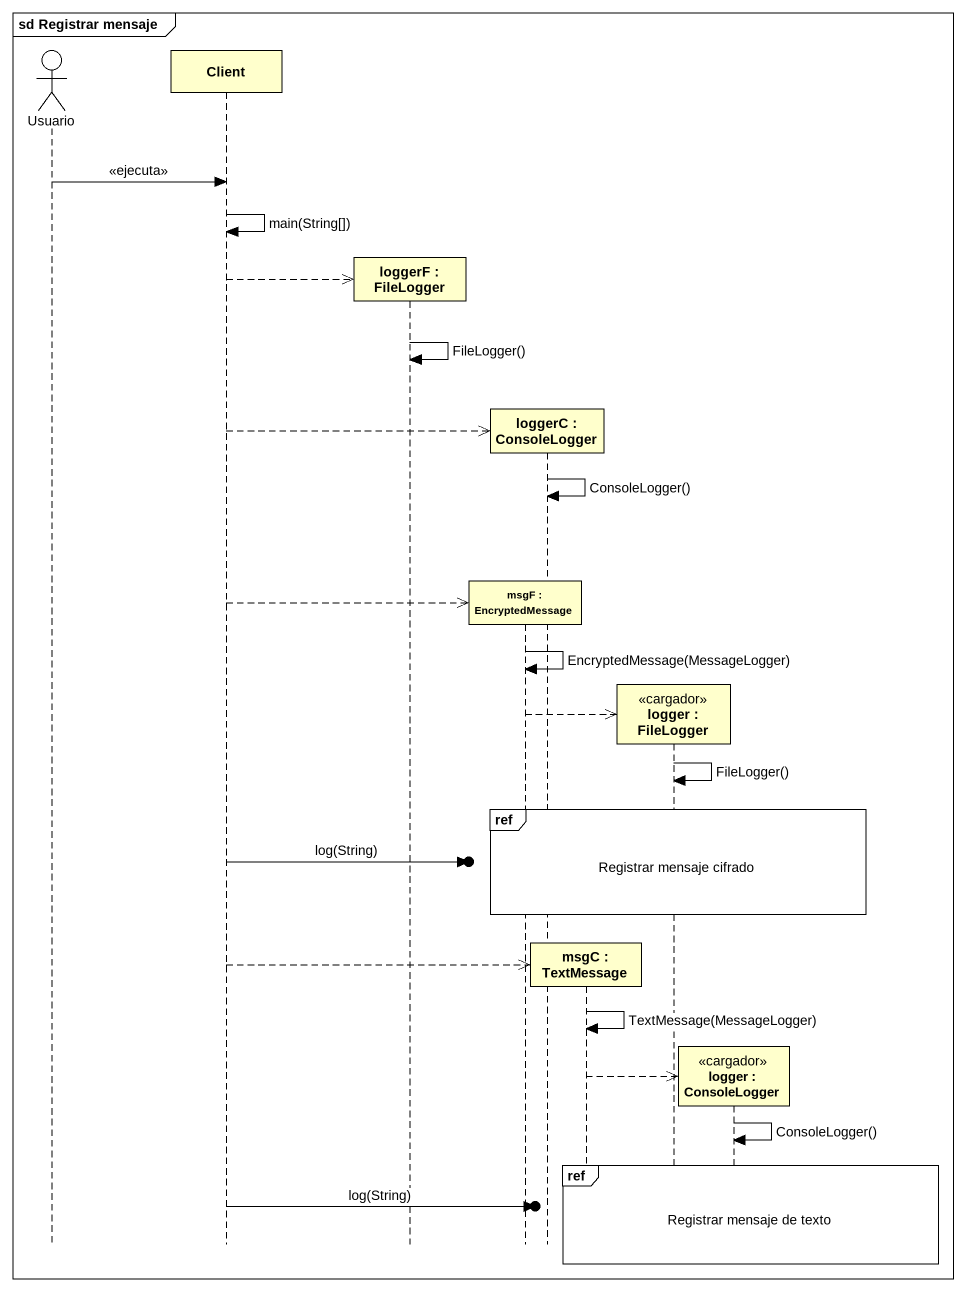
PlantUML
@startuml
mainframe sd Registrar mensaje
hide footbox
actor Usuario
participant Client
participant "loggerF : FileLogger" as loggerF
participant "msgF : EncryptedMessage" as msgF
participant "loggerC : ConsoleLogger" as loggerC
participant "msgC : TextMessage" as msgC
participant "logger : FileLogger" as logger <<cargador>>
participant "logger : ConsoleLogger" as logger_2 <<cargador>>

Usuario -> Client : <<ejecuta>>
Client -> Client : main(String[])
Client -->> loggerF **
loggerF -> loggerF : FileLogger()
Client -->> loggerC **
loggerC -> loggerC : ConsoleLogger()
Client -->> msgF **
msgF -> msgF : EncryptedMessage(MessageLogger)
msgF -->> logger **
logger -> logger : FileLogger()
ref over msgF, loggerC, msgC, logger, logger_2 : Registrar mensaje cifrado
Client ->o] : log(String)
Client -->> msgC **
msgC -> msgC : TextMessage(MessageLogger)
msgC -->> logger_2 **
logger_2 -> logger_2 : ConsoleLogger()
ref over msgC, logger, logger_2 : Registrar mensaje de texto
Client ->o] : log(String)
@enduml
